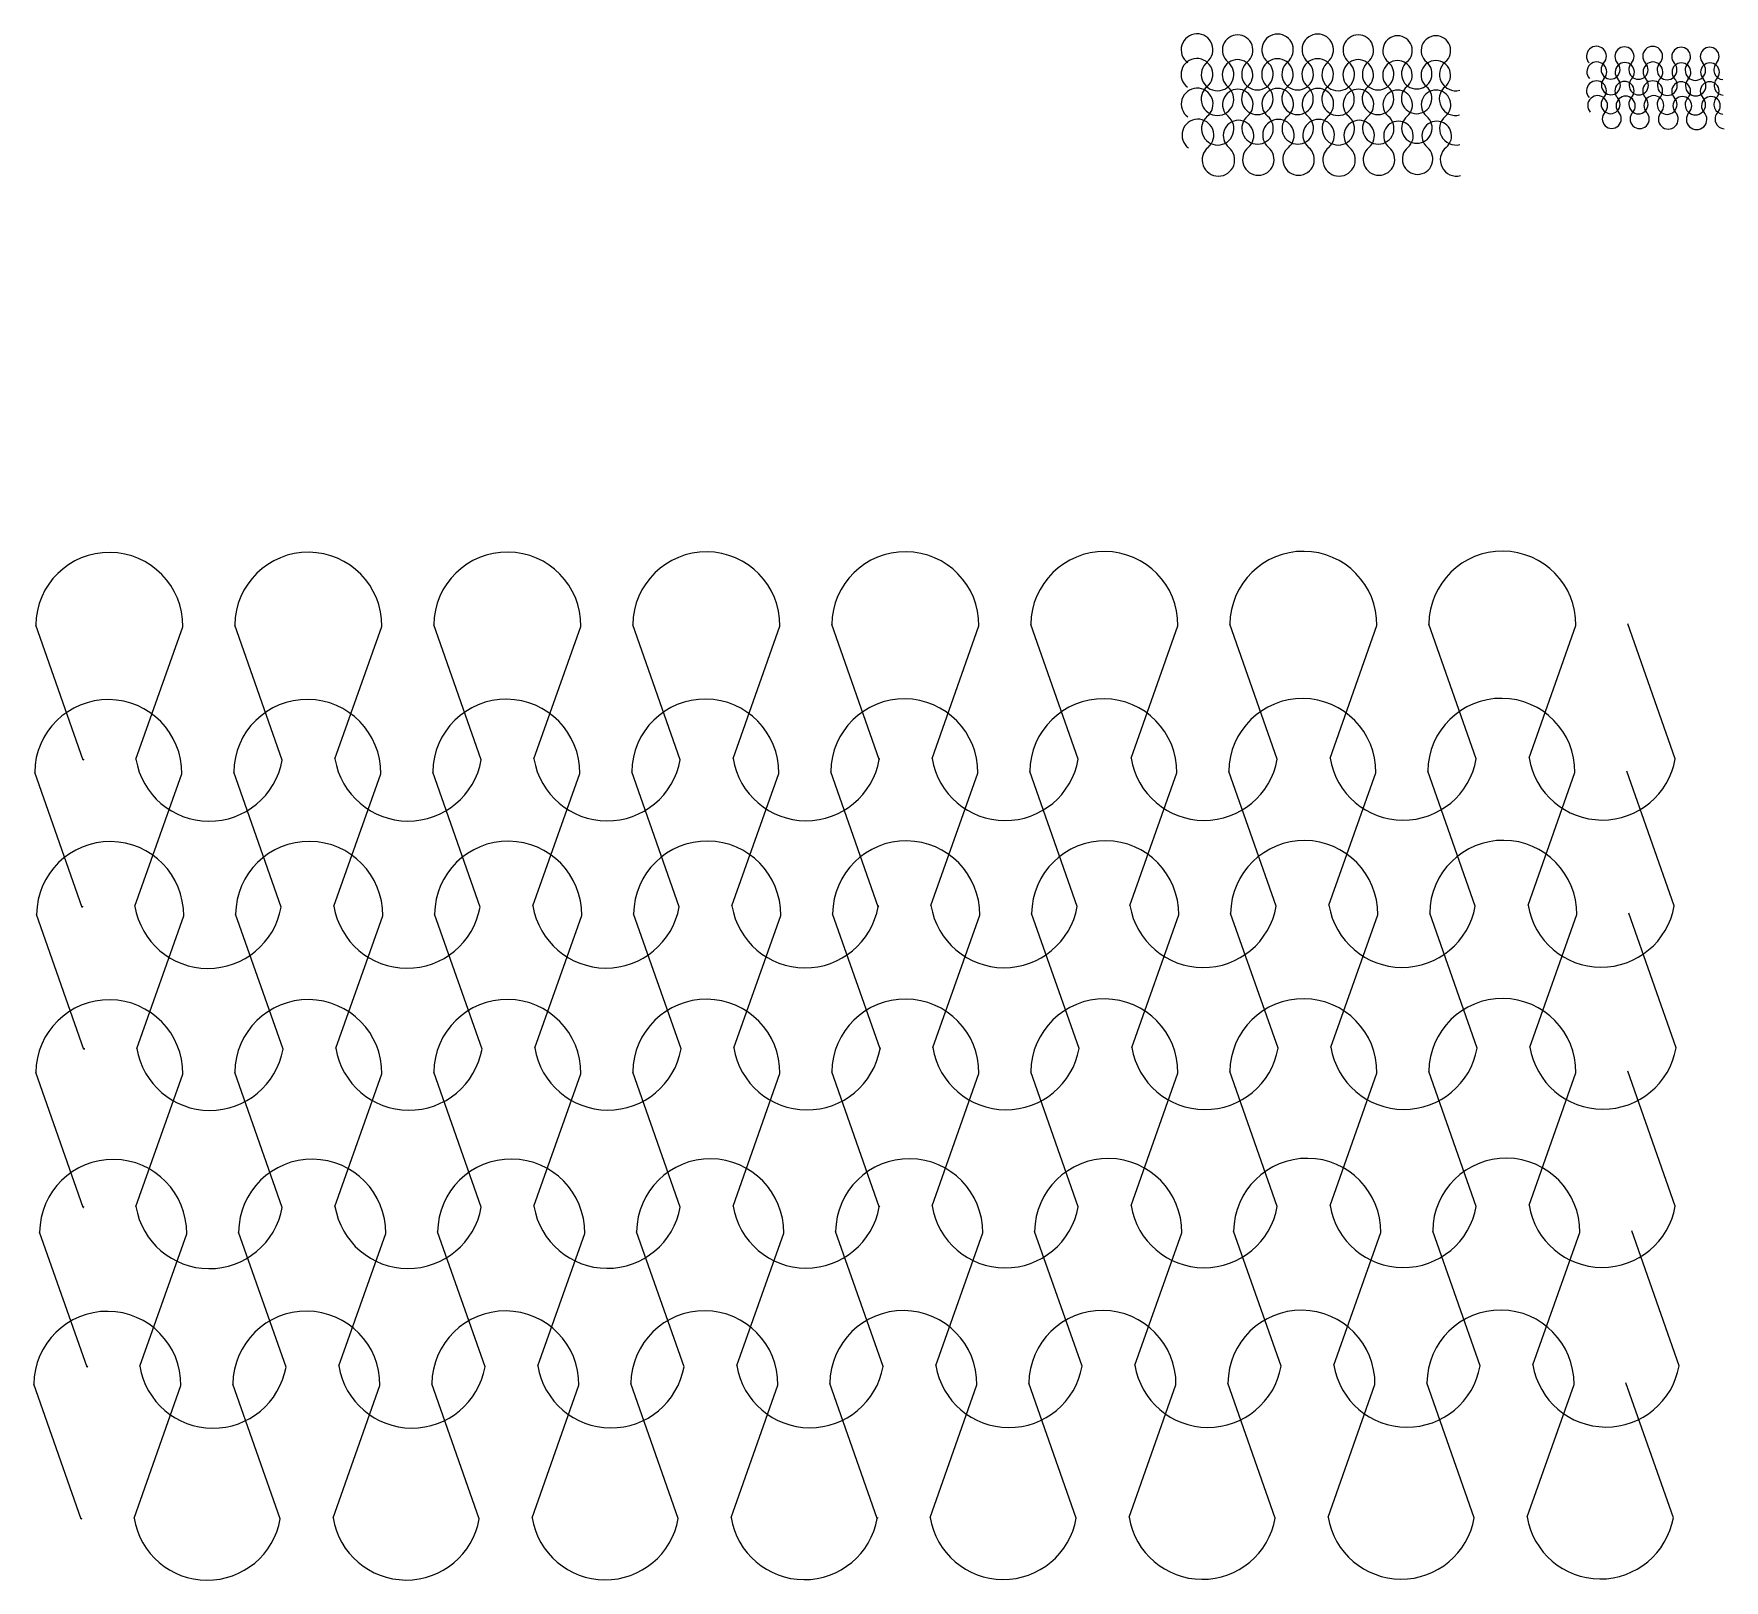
# Model space of a CAD drawing. Header units: millimetres. Extents: x -11418 to 379668, y -189661 to 168019.
import ezdxf

# ---------------------------------------------------------------- set-up
doc = ezdxf.new("R2010")
doc.units = ezdxf.units.MM

msp = doc.modelspace()

# ---------------------------------------------------------------- linework, layer by layer
for p, q in [((92087, 82), (81116, 31299)), ((138131, 124), (127160, 31340)), ((184175, 165), (173204, 31381)), ((230219, 206), (219247, 31422)), ((276262, 247), (265291, 31464)), ((322306, 289), (311335, 31505)), ((368350, 330), (357379, 31546)), ((0, 0), (-10971, 31216)), ((12218, 244), (23061, 30883)), ((46044, 41), (35073, 31257)), ((58261, 286), (69105, 30924)), ((104305, 327), (115149, 30965)), ((150349, 368), (161192, 31006)), ((196392, 409), (207236, 31048)), ((242436, 451), (253280, 31089)), ((288480, 492), (299323, 31130)), ((334524, 533), (345367, 31171)), ((0, 0), (47, 58)), ((47, 58), (90, 120)), ((90, 120), (132, 182)), ((132, 182), (174, 244)), ((184175, 165), (184222, 223)), ((184222, 223), (184264, 285)), ((184264, 285), (184306, 347)), ((-245, -34042), (-11216, -2826)), ((11973, -33797), (22816, -3159)), ((45799, -34000), (34828, -2784)), ((58017, -33756), (68860, -3118)), ((91843, -33959), (80872, -2743)), ((104060, -33715), (114904, -3076)), ((137886, -33918), (126915, -2702)), ((150104, -33674), (160948, -3035)), ((183930, -33877), (172959, -2661)), ((196148, -33632), (206991, -2994)), ((229974, -33835), (219003, -2619)), ((242191, -33591), (253035, -2953)), ((276017, -33794), (265046, -2578)), ((288235, -33550), (299079, -2911)), ((322061, -33753), (311090, -2537)), ((334279, -33509), (345122, -2870)), ((368105, -33712), (357134, -2496)), ((-245, -34042), (-197, -33984)), ((-197, -33984), (-155, -33921)), ((-155, -33921), (-113, -33859)), ((-113, -33859), (-71, -33797)), ((183930, -33877), (183978, -33819)), ((183978, -33819), (184020, -33756)), ((184020, -33756), (184062, -33694)), ((194, -66888), (-10778, -35672)), ((12411, -66644), (23255, -36005)), ((46237, -66847), (35266, -35631)), ((58455, -66602), (69298, -35964)), ((92281, -66806), (81310, -35589)), ((104499, -66561), (115342, -35923)), ((138325, -66764), (127354, -35548)), ((150542, -66520), (161386, -35882)), ((184368, -66723), (173397, -35507)), ((196586, -66479), (207430, -35840)), ((230412, -66682), (219441, -35466)), ((242630, -66438), (253473, -35799)), ((276456, -66641), (265485, -35424)), ((288673, -66396), (299517, -35758)), ((322499, -66599), (311528, -35383)), ((334717, -66355), (345561, -35717)), ((368543, -66558), (357572, -35342)), ((194, -66888), (241, -66830)), ((241, -66830), (283, -66768)), ((283, -66768), (325, -66706)), ((325, -66706), (367, -66644)), ((184368, -66723), (184416, -66665)), ((184416, -66665), (184458, -66603)), ((184458, -66603), (184500, -66541)), ((-1, -103480), (-10973, -72264)), ((12216, -103236), (23060, -72597)), ((46042, -103439), (35071, -72223)), ((58260, -103194), (69103, -72556)), ((92086, -103398), (81115, -72181)), ((104304, -103153), (115147, -72515)), ((138130, -103356), (127159, -72140)), ((150347, -103112), (161191, -72474)), ((184173, -103315), (173202, -72099)), ((196391, -103071), (207235, -72432)), ((230217, -103274), (219246, -72058)), ((242435, -103030), (253278, -72391)), ((276261, -103233), (265290, -72016)), ((288478, -102988), (299322, -72350)), ((322305, -103191), (311333, -71975)), ((334522, -102947), (345366, -72309)), ((368348, -103150), (357377, -71934)), ((-1, -103480), (46, -103422)), ((46, -103422), (88, -103360)), ((88, -103360), (130, -103298)), ((130, -103298), (172, -103236)), ((184173, -103315), (184221, -103257)), ((184221, -103257), (184263, -103195)), ((184263, -103195), (184305, -103133)), ((889, -140401), (-10082, -109185)), ((46933, -140360), (35961, -109144)), ((59150, -140116), (69994, -109477)), ((92976, -140319), (82005, -109102)), ((105194, -140074), (116037, -109436)), ((139020, -140277), (128049, -109061)), ((151238, -140033), (162081, -109395)), ((185064, -140236), (174093, -109020)), ((197281, -139992), (208125, -109353)), ((231107, -140195), (220136, -108979)), ((243325, -139951), (254169, -109312)), ((277151, -140154), (266180, -108938)), ((289369, -139909), (300212, -109271)), ((323195, -140112), (312224, -108896)), ((335412, -139868), (346256, -109230)), ((369239, -140071), (358267, -108855)), ((13106, -140157), (23950, -109518)), ((889, -140401), (936, -140343)), ((936, -140343), (978, -140281)), ((978, -140281), (1020, -140219)), ((1020, -140219), (1063, -140157)), ((185064, -140236), (185111, -140178)), ((185111, -140178), (185153, -140116)), ((185153, -140116), (185195, -140054)), ((-447, -175543), (-11418, -144327)), ((11771, -175298), (22615, -144660)), ((45597, -175502), (34626, -144285)), ((57815, -175257), (68658, -144619)), ((91641, -175460), (80670, -144244)), ((103858, -175216), (114702, -144578)), ((137685, -175419), (126713, -144203)), ((149902, -175175), (160746, -144536)), ((183728, -175378), (172757, -144162)), ((195946, -175133), (206789, -144495)), ((229772, -175337), (218801, -144120)), ((241990, -175092), (252833, -144454)), ((275816, -175295), (264845, -144079)), ((288033, -175051), (298877, -144413)), ((321859, -175254), (310888, -144038)), ((334077, -175010), (344921, -144371)), ((367903, -175213), (356932, -143997)), ((-447, -175543), (-399, -175485)), ((-399, -175485), (-357, -175423)), ((-357, -175423), (-315, -175361)), ((-315, -175361), (-273, -175298)), ((183728, -175378), (183776, -175320)), ((183776, -175320), (183818, -175258)), ((183818, -175258), (183860, -175196))]:
    msp.add_line(p, q)
for centre, radius, start, end in [((257707, 164340), 3679, 309.64109, 234.0516), ((267104, 164227), 3532, 309.64109, 230.35891), ((276335, 164315), 3646, 309.64109, 230.35891), ((285638, 164315), 3646, 309.64109, 230.35891), ((295015, 164227), 3532, 309.64109, 230.35891), ((304100, 164139), 3418, 309.64109, 230.35891), ((312968, 164139), 3418, 309.64109, 230.35891), ((350111, 162827), 2297, 316.65142, 222.16807), ((356597, 162776), 2223, 316.65142, 223.34858), ((363116, 162826), 2295, 316.65142, 223.34858), ((369704, 162744), 2175, 316.65142, 223.34858), ((376310, 162744), 2175, 316.65142, 223.34858), ((257680, 158625), 3679, 309.64109, 234.0516), ((262452, 158612), 3760, 129.64109, 50.35891), ((267077, 158512), 3532, 309.64109, 230.35891), ((271683, 158700), 3646, 129.64109, 50.35891), ((276308, 158600), 3646, 309.64109, 230.35891), ((280987, 158700), 3646, 129.64109, 50.35891), ((285612, 158600), 3646, 309.64109, 230.35891), ((290363, 158612), 3760, 129.64109, 50.35891), ((294988, 158512), 3532, 309.64109, 230.35891), ((299594, 158700), 3646, 129.64109, 50.35891), ((304073, 158425), 3418, 309.64109, 230.35891), ((308534, 158788), 3532, 129.64109, 50.35891), ((312941, 158425), 3418, 309.64109, 230.35891), ((317548, 158611), 3761, 129.64109, 284.53499), ((350184, 159209), 2297, 316.65142, 222.16807), ((353381, 159741), 2199, 136.65142, 43.34858), ((356670, 159159), 2223, 316.65142, 223.34858), ((359830, 159724), 2223, 136.65142, 43.34858), ((363188, 159208), 2295, 316.65142, 223.34858), ((366453, 159675), 2295, 136.65142, 43.34858), ((369777, 159126), 2175, 316.65142, 223.34858), ((373007, 159626), 2367, 136.65142, 43.34858), ((376383, 159126), 2175, 316.65142, 223.34858), ((379542, 159693), 2269, 136.65142, 266.07725), ((350115, 154832), 2297, 316.65142, 222.16807), ((353454, 156123), 2199, 136.65142, 43.34858), ((356600, 154781), 2223, 316.65142, 223.34858), ((359903, 156107), 2223, 136.65142, 43.34858), ((363119, 154830), 2295, 316.65142, 223.34858), ((366526, 156057), 2295, 136.65142, 43.34858), ((369707, 154748), 2175, 316.65142, 223.34858), ((373080, 156008), 2367, 136.65142, 43.34858), ((376313, 154748), 2175, 316.65142, 223.34858), ((379615, 156075), 2269, 136.65142, 266.07725), ((257737, 151779), 3679, 309.64109, 234.0516), ((262425, 152897), 3760, 129.64109, 50.35891), ((267134, 151666), 3532, 309.64109, 230.35891), ((271656, 152985), 3646, 129.64109, 50.35891), ((276365, 151754), 3646, 309.64109, 230.35891), ((280960, 152985), 3646, 129.64109, 50.35891), ((285669, 151754), 3646, 309.64109, 230.35891), ((290336, 152897), 3760, 129.64109, 50.35891), ((295045, 151666), 3532, 309.64109, 230.35891), ((299567, 152985), 3646, 129.64109, 50.35891), ((304131, 151579), 3418, 309.64109, 230.35891), ((308507, 153073), 3532, 129.64109, 50.35891), ((312998, 151579), 3418, 309.64109, 230.35891), ((317521, 152896), 3761, 129.64109, 284.53499), ((350393, 151427), 2297, 316.65142, 222.16807), ((353384, 151745), 2199, 136.65142, 43.34858), ((356878, 151376), 2223, 316.65142, 223.34858), ((359833, 151729), 2223, 136.65142, 43.34858), ((363397, 151425), 2295, 316.65142, 223.34858), ((366457, 151680), 2295, 136.65142, 43.34858), ((369985, 151343), 2175, 316.65142, 223.34858), ((373010, 151631), 2367, 136.65142, 43.34858), ((376591, 151343), 2175, 316.65142, 223.34858), ((379545, 151697), 2269, 136.65142, 266.07725), ((262482, 146052), 3760, 129.64109, 50.35891), ((271713, 146139), 3646, 129.64109, 50.35891), ((281017, 146139), 3646, 129.64109, 50.35891), ((290393, 146052), 3760, 129.64109, 50.35891), ((299624, 146139), 3646, 129.64109, 50.35891), ((308564, 146227), 3532, 129.64109, 50.35891), ((317578, 146050), 3761, 129.64109, 284.53499), ((353662, 148341), 2199, 136.65142, 43.34858), ((360112, 148324), 2223, 136.65142, 43.34858), ((366735, 148275), 2295, 136.65142, 43.34858), ((373288, 148226), 2367, 136.65142, 43.34858), ((379823, 148292), 2269, 136.65142, 266.07725), ((257908, 144591), 3679, 309.64109, 234.0516), ((267305, 144478), 3532, 309.64109, 230.35891), ((276536, 144566), 3646, 309.64109, 230.35891), ((285840, 144566), 3646, 309.64109, 230.35891), ((295216, 144478), 3532, 309.64109, 230.35891), ((304302, 144391), 3418, 309.64109, 230.35891), ((313169, 144391), 3418, 309.64109, 230.35891), ((262654, 138863), 3760, 129.64109, 50.35891), ((271885, 138951), 3646, 129.64109, 50.35891), ((281188, 138951), 3646, 129.64109, 50.35891), ((290564, 138863), 3760, 129.64109, 50.35891), ((299795, 138951), 3646, 129.64109, 50.35891), ((308736, 139039), 3532, 129.64109, 50.35891), ((317749, 138862), 3761, 129.64109, 284.53499), ((6045, 31049), 17017, 359.43868, 179.43868), ((52089, 31091), 17017, 359.43868, 179.43868), ((98132, 31132), 17017, 359.43868, 179.43868), ((144176, 31173), 17017, 359.43868, 179.43868), ((190220, 31214), 17017, 359.43868, 179.43868), ((236264, 31256), 17017, 359.43868, 179.43868), ((282307, 31297), 17017, 359.43868, 179.43868), ((328351, 31338), 17017, 359.43868, 179.43868), ((5800, -2992), 17017, 359.43868, 179.43868), ((51844, -2951), 17017, 359.43868, 179.43868), ((97888, -2910), 17017, 359.43868, 179.43868), ((143931, -2868), 17017, 359.43868, 179.43868), ((189975, -2827), 17017, 359.43868, 179.43868), ((236019, -2786), 17017, 359.43868, 179.43868), ((282063, -2745), 17017, 359.43868, 179.43868), ((328106, -2704), 17017, 359.43868, 179.43868), ((29148, 3042), 17160, 189.38319, 349.92888), ((75192, 3083), 17160, 189.38319, 349.92888), ((121235, 3125), 17160, 189.38319, 349.92888), ((167279, 3166), 17160, 189.38319, 349.92888), ((213323, 3207), 17160, 189.38319, 349.92888), ((259367, 3248), 17160, 189.38319, 349.92888), ((305410, 3289), 17160, 189.38319, 349.92888), ((351454, 3331), 17160, 189.38319, 349.92888), ((6239, -35839), 17017, 359.43868, 179.43868), ((52282, -35797), 17017, 359.43868, 179.43868), ((98326, -35756), 17017, 359.43868, 179.43868), ((144370, -35715), 17017, 359.43868, 179.43868), ((190413, -35674), 17017, 359.43868, 179.43868), ((236457, -35632), 17017, 359.43868, 179.43868), ((282501, -35591), 17017, 359.43868, 179.43868), ((328545, -35550), 17017, 359.43868, 179.43868), ((28903, -31000), 17160, 189.38319, 349.92888), ((74947, -30958), 17160, 189.38319, 349.92888), ((120991, -30917), 17160, 189.38319, 349.92888), ((167034, -30876), 17160, 189.38319, 349.92888), ((213078, -30835), 17160, 189.38319, 349.92888), ((259122, -30793), 17160, 189.38319, 349.92888), ((305166, -30752), 17160, 189.38319, 349.92888), ((351209, -30711), 17160, 189.38319, 349.92888), ((6044, -72431), 17017, 359.43868, 179.43868), ((52087, -72389), 17017, 359.43868, 179.43868), ((98131, -72348), 17017, 359.43868, 179.43868), ((144175, -72307), 17017, 359.43868, 179.43868), ((190218, -72266), 17017, 359.43868, 179.43868), ((236262, -72224), 17017, 359.43868, 179.43868), ((282306, -72183), 17017, 359.43868, 179.43868), ((328350, -72142), 17017, 359.43868, 179.43868), ((213516, -63681), 17160, 189.38319, 349.92888), ((259560, -63640), 17160, 189.38319, 349.92888), ((305604, -63599), 17160, 189.38319, 349.92888), ((351648, -63557), 17160, 189.38319, 349.92888), ((29342, -63846), 17160, 189.38319, 349.92888), ((75385, -63805), 17160, 189.38319, 349.92888), ((121429, -63764), 17160, 189.38319, 349.92888), ((167473, -63722), 17160, 189.38319, 349.92888), ((6934, -109352), 17017, 359.43868, 179.43868), ((52978, -109310), 17017, 359.43868, 179.43868), ((99021, -109269), 17017, 359.43868, 179.43868), ((145065, -109228), 17017, 359.43868, 179.43868), ((191109, -109187), 17017, 359.43868, 179.43868), ((237152, -109145), 17017, 359.43868, 179.43868), ((283196, -109104), 17017, 359.43868, 179.43868), ((329240, -109063), 17017, 359.43868, 179.43868), ((29147, -100438), 17160, 189.38319, 349.92888), ((75190, -100397), 17160, 189.38319, 349.92888), ((121234, -100356), 17160, 189.38319, 349.92888), ((167278, -100314), 17160, 189.38319, 349.92888), ((213321, -100273), 17160, 189.38319, 349.92888), ((259365, -100232), 17160, 189.38319, 349.92888), ((305409, -100191), 17160, 189.38319, 349.92888), ((351453, -100149), 17160, 189.38319, 349.92888), ((5598, -144493), 17017, 359.43868, 179.43868), ((51642, -144452), 17017, 359.43868, 179.43868), ((97686, -144411), 17017, 359.43868, 179.43868), ((143730, -144370), 17017, 359.43868, 179.43868), ((189773, -144328), 17017, 359.43868, 179.43868), ((235817, -144287), 17017, 359.43868, 179.43868), ((281861, -144246), 17017, 359.43868, 179.43868), ((327904, -144205), 17017, 359.43868, 179.43868), ((30037, -137359), 17160, 189.38319, 349.92888), ((76081, -137318), 17160, 189.38319, 349.92888), ((122124, -137277), 17160, 189.38319, 349.92888), ((168168, -137235), 17160, 189.38319, 349.92888), ((214212, -137194), 17160, 189.38319, 349.92888), ((260255, -137153), 17160, 189.38319, 349.92888), ((306299, -137112), 17160, 189.38319, 349.92888), ((352343, -137070), 17160, 189.38319, 349.92888), ((28701, -172501), 17160, 189.38319, 349.92888), ((74745, -172459), 17160, 189.38319, 349.92888), ((120789, -172418), 17160, 189.38319, 349.92888), ((166833, -172377), 17160, 189.38319, 349.92888), ((212876, -172336), 17160, 189.38319, 349.92888), ((258920, -172295), 17160, 189.38319, 349.92888), ((304964, -172253), 17160, 189.38319, 349.92888), ((351007, -172212), 17160, 189.38319, 349.92888)]:
    msp.add_arc(centre, radius, start, end)

doc.saveas('drawing.dxf')
